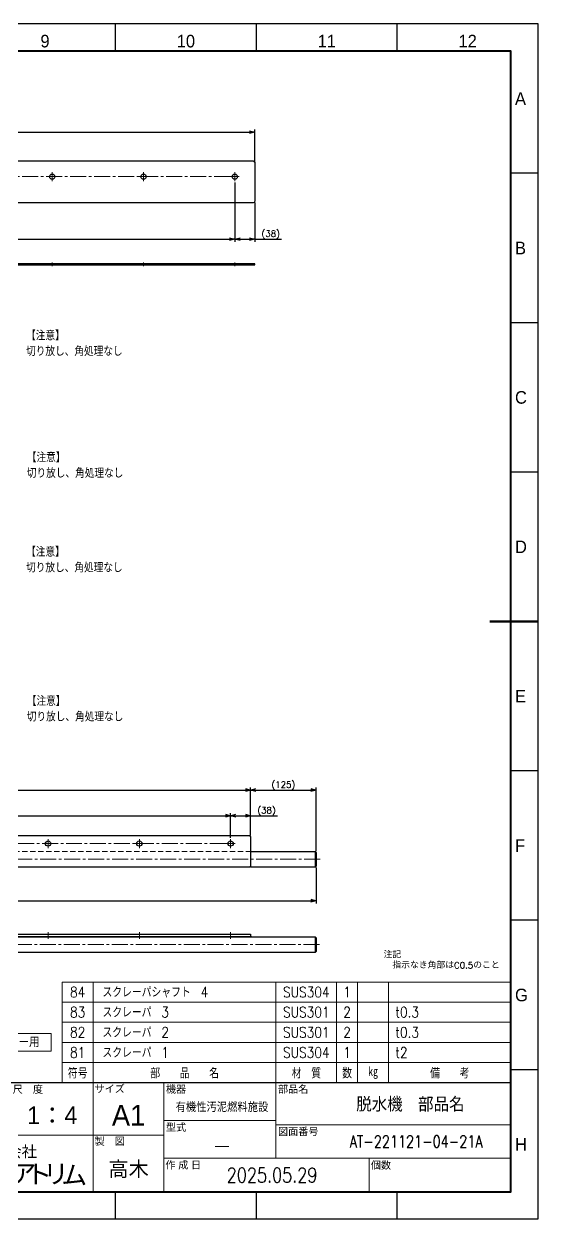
# Model space of a CAD drawing. Header units: millimetres. Extents: x 0 to 8235, y -19 to 2332.
# Drawn here: x 7255 to 8235, y 0 to 2279 of the extents above; entities that cross this region are included whole.
import ezdxf
from ezdxf.enums import TextEntityAlignment as Align

# ---------------------------------------------------------------- set-up
doc = ezdxf.new("R2010")
doc.units = ezdxf.units.MM
doc.header["$LTSCALE"] = 1.6
doc.header["$PDMODE"] = 99
doc.header["$PDSIZE"] = 1
doc.linetypes.add('CENTER2', pattern=[28.575, 19.05, -3.175, 3.175, -3.175])
doc.linetypes.add('HIDDEN', pattern=[9.525, 6.35, -3.175])
for name, color, linetype, lineweight in [('02_細線', 5, 'Continuous', 13), ('04_HIDDEN', 2, 'HIDDEN', 13), ('05_CENTER', 4, 'CENTER2', 13), ('07_TEXT', 3, 'Continuous', 13), ('08_DIM', 3, 'Continuous', 13), ('99_図枠', 7, 'Continuous', 40)]:
    doc.layers.add(name, color=color, linetype=linetype, lineweight=lineweight)
doc.styles.add('KSS_TXT', font='txt.shx', dxfattribs={"bigfont": 'extfont2.shx'})
doc.styles.add('MS_G', font='MS Gothic.ttf')
doc.styles.get("Standard").update_dxf_attribs({"font": 'txt.shx', "bigfont": 'extfont2.shx'})
doc.styles.add('寸法用', font='simplex.shx', dxfattribs={"width": 0.8, "bigfont": '@extfont2.shx'})
doc.styles.add('表題用', font='MS PGothic.ttf')
doc.dimstyles.new('KSS_DIM', dxfattribs={"dimscale": 4, "dimtxt": 3, "dimasz": 2.5, "dimexe": 1.25, "dimexo": 0.625, "dimtad": 1, "dimdsep": 46, "dimtxsty": 'KSS_TXT', "dimblk": 'OPEN30', "dimcen": 0, "dimazin": 2, "dimtfac": 0.75, "dimtmove": 0, "dimatfit": 3, "dimldrblk": 'OPEN30', "dimfxl": 1.25, "dimtolj": 1, "dimarcsym": 0})

# ---------------------------------------------------------------- blocks, each defined once
blk = doc.blocks.new('_Open30')
at = {"color": 0, "linetype": 'ByBlock', "lineweight": -2}
for p, q in [((-1, 0.27), (0, 0)), ((0, 0), (-1, -0.27)), ((0, 0), (-1, 0))]:
    blk.add_line(p, q, dxfattribs=at)
blk = doc.blocks.new('*D343')
at = {"layer": '08_DIM', "color": 0, "lineweight": -2, "transparency": 16777216}
for p, q in [((5735.3, 726.9), (5735.3, 773.9)), ((5745.3, 768.9), (7639.3, 768.9)), ((7649.3, 726.9), (7649.3, 773.9))]:
    blk.add_line(p, q, dxfattribs=at)
at = {"layer": 'Defpoints', "color": 0, "transparency": 16777216}
for p in [(7649.3, 768.9), (5735.3, 724.4), (7649.3, 724.4)]:
    blk.add_point(p, dxfattribs=at)
at = {"layer": '08_DIM', "color": 0, "lineweight": -2, "transparency": 16777216, "xscale": 10, "yscale": 10, "zscale": 10, "rotation": 180}
blk.add_blockref('_Open30', (5735.3, 768.9), dxfattribs=at)
at = {"layer": '08_DIM', "color": 0, "lineweight": -2, "transparency": 16777216, "xscale": 10, "yscale": 10, "zscale": 10}
blk.add_blockref('_Open30', (7649.3, 768.9), dxfattribs=at)
at = {"layer": '08_DIM', "color": 0, "transparency": 16777216, "insert": (6692.3, 777.4), "char_height": 12, "attachment_point": 5, "style": 'KSS_TXT'}
blk.add_mtext('\\A1;11x174=1914', dxfattribs=at)
blk = doc.blocks.new('*D344')
at = {"layer": '08_DIM', "color": 0, "lineweight": -2, "transparency": 16777216}
for p, q in [((5697.3, 731.3), (5697.3, 822.8)), ((7687.3, 731.3), (7687.3, 822.8)), ((5707.3, 817.8), (7677.3, 817.8))]:
    blk.add_line(p, q, dxfattribs=at)
at = {"layer": 'Defpoints', "color": 0, "transparency": 16777216}
for p in [(7687.3, 817.8), (5697.3, 728.8), (7687.3, 728.8)]:
    blk.add_point(p, dxfattribs=at)
at = {"layer": '08_DIM', "color": 0, "lineweight": -2, "transparency": 16777216, "xscale": 10, "yscale": 10, "zscale": 10, "rotation": 180}
blk.add_blockref('_Open30', (5697.3, 817.8), dxfattribs=at)
at = {"layer": '08_DIM', "color": 0, "lineweight": -2, "transparency": 16777216, "xscale": 10, "yscale": 10, "zscale": 10}
blk.add_blockref('_Open30', (7687.3, 817.8), dxfattribs=at)
at = {"layer": '08_DIM', "color": 0, "transparency": 16777216, "insert": (6692.3, 826.3), "char_height": 12, "attachment_point": 5, "style": 'KSS_TXT'}
blk.add_mtext('\\A1;1990', dxfattribs=at)
blk = doc.blocks.new('*D345')
at = {"layer": '08_DIM', "color": 0, "lineweight": -2, "transparency": 16777216}
for p, q in [((7649.3, 726.9), (7649.3, 773.9)), ((7659.3, 768.9), (7677.3, 768.9)), ((7687.3, 731.3), (7687.3, 773.9)), ((7687.3, 768.9), (7738.3, 768.9))]:
    blk.add_line(p, q, dxfattribs=at)
at = {"layer": 'Defpoints', "color": 0, "transparency": 16777216}
for p in [(7687.3, 768.9), (7649.3, 724.4), (7687.3, 728.8)]:
    blk.add_point(p, dxfattribs=at)
at = {"layer": '08_DIM', "color": 0, "lineweight": -2, "transparency": 16777216, "xscale": 10, "yscale": 10, "zscale": 10, "rotation": 180}
blk.add_blockref('_Open30', (7649.3, 768.9), dxfattribs=at)
at = {"layer": '08_DIM', "color": 0, "lineweight": -2, "transparency": 16777216, "xscale": 10, "yscale": 10, "zscale": 10}
blk.add_blockref('_Open30', (7687.3, 768.9), dxfattribs=at)
at = {"layer": '08_DIM', "color": 0, "transparency": 16777216, "insert": (7717.8, 777.4), "char_height": 12, "attachment_point": 5, "style": 'KSS_TXT'}
blk.add_mtext('\\A1;(38)', dxfattribs=at)
blk = doc.blocks.new('*D346')
at = {"layer": '08_DIM', "color": 0, "lineweight": -2, "transparency": 16777216}
for p, q in [((7687.3, 731.3), (7687.3, 822.8)), ((7812.3, 701.3), (7812.3, 822.8)), ((7697.3, 817.8), (7802.3, 817.8))]:
    blk.add_line(p, q, dxfattribs=at)
at = {"layer": 'Defpoints', "color": 0, "transparency": 16777216}
for p in [(7812.3, 817.8), (7687.3, 728.8), (7812.3, 698.8)]:
    blk.add_point(p, dxfattribs=at)
at = {"layer": '08_DIM', "color": 0, "lineweight": -2, "transparency": 16777216, "xscale": 10, "yscale": 10, "zscale": 10, "rotation": 180}
blk.add_blockref('_Open30', (7687.3, 817.8), dxfattribs=at)
at = {"layer": '08_DIM', "color": 0, "lineweight": -2, "transparency": 16777216, "xscale": 10, "yscale": 10, "zscale": 10}
blk.add_blockref('_Open30', (7812.3, 817.8), dxfattribs=at)
at = {"layer": '08_DIM', "color": 0, "transparency": 16777216, "insert": (7749.8, 826.3), "char_height": 12, "attachment_point": 5, "style": 'KSS_TXT'}
blk.add_mtext('\\A1;(125)', dxfattribs=at)
blk = doc.blocks.new('*D339')
at = {"layer": '08_DIM', "color": 0, "lineweight": -2, "transparency": 16777216}
for p, q in [((5572.3, 670.3), (5572.3, 601.8)), ((7812.3, 670.3), (7812.3, 601.8)), ((5582.3, 606.8), (7802.3, 606.8))]:
    blk.add_line(p, q, dxfattribs=at)
at = {"layer": 'Defpoints', "color": 0, "transparency": 16777216}
for p in [(5572.3, 672.8), (7812.3, 672.8), (7812.3, 606.8)]:
    blk.add_point(p, dxfattribs=at)
at = {"layer": '08_DIM', "color": 0, "lineweight": -2, "transparency": 16777216, "xscale": 10, "yscale": 10, "zscale": 10, "rotation": 180}
blk.add_blockref('_Open30', (5572.3, 606.8), dxfattribs=at)
at = {"layer": '08_DIM', "color": 0, "lineweight": -2, "transparency": 16777216, "xscale": 10, "yscale": 10, "zscale": 10}
blk.add_blockref('_Open30', (7812.3, 606.8), dxfattribs=at)
at = {"layer": '08_DIM', "color": 0, "transparency": 16777216, "insert": (6692.3, 615.3), "char_height": 12, "attachment_point": 5, "style": 'KSS_TXT'}
blk.add_mtext('\\A1;2240', dxfattribs=at)
blk = doc.blocks.new('*D360')
at = {"layer": '08_DIM', "color": 0, "lineweight": -2, "transparency": 16777216}
for p, q in [((5743.2, 1976.2), (5743.2, 1863.2)), ((7657.2, 1976.2), (7657.2, 1863.2)), ((5753.2, 1868.2), (7647.2, 1868.2))]:
    blk.add_line(p, q, dxfattribs=at)
at = {"layer": 'Defpoints', "color": 0, "transparency": 16777216}
for p in [(5743.2, 1978.7), (7657.2, 1978.7), (7657.2, 1868.2)]:
    blk.add_point(p, dxfattribs=at)
at = {"layer": '08_DIM', "color": 0, "lineweight": -2, "transparency": 16777216, "xscale": 10, "yscale": 10, "zscale": 10, "rotation": 180}
blk.add_blockref('_Open30', (5743.2, 1868.2), dxfattribs=at)
at = {"layer": '08_DIM', "color": 0, "lineweight": -2, "transparency": 16777216, "xscale": 10, "yscale": 10, "zscale": 10}
blk.add_blockref('_Open30', (7657.2, 1868.2), dxfattribs=at)
at = {"layer": '08_DIM', "color": 0, "transparency": 16777216, "insert": (6700.2, 1876.7), "char_height": 12, "attachment_point": 5, "style": 'KSS_TXT'}
blk.add_mtext('\\A1;11x174=1914', dxfattribs=at)
blk = doc.blocks.new('*D361')
at = {"layer": '08_DIM', "color": 0, "lineweight": -2, "transparency": 16777216}
for p, q in [((7657.2, 1976.2), (7657.2, 1863.2)), ((7695.2, 1937.8), (7695.2, 1863.2)), ((7667.2, 1868.2), (7685.2, 1868.2)), ((7695.2, 1868.2), (7746.2, 1868.2))]:
    blk.add_line(p, q, dxfattribs=at)
at = {"layer": 'Defpoints', "color": 0, "transparency": 16777216}
for p in [(7657.2, 1978.7), (7695.2, 1940.3), (7695.2, 1868.2)]:
    blk.add_point(p, dxfattribs=at)
at = {"layer": '08_DIM', "color": 0, "lineweight": -2, "transparency": 16777216, "xscale": 10, "yscale": 10, "zscale": 10, "rotation": 180}
blk.add_blockref('_Open30', (7657.2, 1868.2), dxfattribs=at)
at = {"layer": '08_DIM', "color": 0, "lineweight": -2, "transparency": 16777216, "xscale": 10, "yscale": 10, "zscale": 10}
blk.add_blockref('_Open30', (7695.2, 1868.2), dxfattribs=at)
at = {"layer": '08_DIM', "color": 0, "transparency": 16777216, "insert": (7725.7, 1876.7), "char_height": 12, "attachment_point": 5, "style": 'KSS_TXT'}
blk.add_mtext('\\A1;(38)', dxfattribs=at)
blk = doc.blocks.new('*D354')
at = {"layer": '08_DIM', "color": 0, "lineweight": -2, "transparency": 16777216}
for p, q in [((5705.2, 2016.8), (5705.2, 2077.3)), ((7695.2, 2016.8), (7695.2, 2077.3)), ((5715.2, 2072.3), (7685.2, 2072.3))]:
    blk.add_line(p, q, dxfattribs=at)
at = {"layer": 'Defpoints', "color": 0, "transparency": 16777216}
for p in [(7695.2, 2072.3), (5705.2, 2014.3), (7695.2, 2014.3)]:
    blk.add_point(p, dxfattribs=at)
at = {"layer": '08_DIM', "color": 0, "lineweight": -2, "transparency": 16777216, "xscale": 10, "yscale": 10, "zscale": 10, "rotation": 180}
blk.add_blockref('_Open30', (5705.2, 2072.3), dxfattribs=at)
at = {"layer": '08_DIM', "color": 0, "lineweight": -2, "transparency": 16777216, "xscale": 10, "yscale": 10, "zscale": 10}
blk.add_blockref('_Open30', (7695.2, 2072.3), dxfattribs=at)
at = {"layer": '08_DIM', "color": 0, "transparency": 16777216, "insert": (6700.2, 2080.8), "char_height": 12, "attachment_point": 5, "style": 'KSS_TXT'}
blk.add_mtext('\\A1;1990', dxfattribs=at)

msp = doc.modelspace()

# ---------------------------------------------------------------- linework, layer by layer
at = {"color": 0}
for p, q in [((7810.263, 700.847), (7810.263, 670.847)), ((7810.263, 538.027), (7810.263, 508.027))]:
    msp.add_line(p, q, dxfattribs=at)
msp.add_lwpolyline([(5708.221, 2017.33), (7692.221, 2017.33, -0.41421356), (7695.221, 2014.33), (7695.221, 1940.33, -0.41421356), (7692.221, 1937.33), (5708.221, 1937.33, -0.41421356), (5705.221, 1940.33), (5705.221, 2014.33, -0.41421356)], format="xyb", close=True, dxfattribs=at)
for points in [[(5705.221, 1819.31), (7695.221, 1819.31), (7695.221, 1821.31), (5705.221, 1821.31)], [(7685.263, 670.847), (5699.263, 670.847), (5697.263, 672.847), (5697.263, 728.847), (5699.263, 730.847), (7685.263, 730.847), (7687.263, 728.847), (7687.263, 672.847)], [(5574.263, 538.027), (7810.263, 538.027), (7812.263, 536.027), (7812.263, 510.027), (7810.263, 508.027), (5574.263, 508.027), (5572.263, 510.027), (5572.263, 536.027)], [(5697.263, 543.027), (7687.263, 543.027), (7687.263, 538.027), (5697.263, 538.027)]]:
    msp.add_lwpolyline(points, close=True, dxfattribs=at)
msp.add_lwpolyline([(7687.263, 700.847), (7810.263, 700.847), (7812.263, 698.847), (7812.263, 672.847), (7810.263, 670.847), (7687.263, 670.847)], dxfattribs=at)
at = {"color": 3}
msp.add_lwpolyline([(7687.263, 538.027), (7689.263, 538.027), (7689.263, 538.027), (7687.263, 540.027)], close=True, dxfattribs=at)
at = {"color": 0}
for centre in [(7309.221, 1987.33), (7483.221, 1987.33), (7657.221, 1987.33), (7301.263, 715.847), (7475.263, 715.847), (7649.263, 715.847)]:
    msp.add_circle(centre, 5, dxfattribs=at)
at = {"layer": '02_細線'}
for p, q in [((7327.967, 259.794), (7327.967, 451.794)), ((7327.967, 451.794), (8183.361, 451.794)), ((7387.361, 451.794), (7387.361, 259.794)), ((7735.752, 451.794), (7735.752, 259.794)), ((7851.395, 451.794), (7851.395, 259.794)), ((7890.991, 451.794), (7890.991, 259.794)), ((7950.385, 451.794), (7950.385, 259.794)), ((7327.967, 413.394), (8183.361, 413.394)), ((7327.967, 374.994), (8183.361, 374.994)), ((7327.967, 336.594), (8183.361, 336.594)), ((7327.967, 298.194), (8183.361, 298.194))]:
    msp.add_line(p, q, dxfattribs=at)
at = {"layer": '04_HIDDEN'}
msp.add_lwpolyline([(5697.263, 700.847), (7687.263, 700.847)], dxfattribs=at)
at = {"layer": '05_CENTER'}
for p, q in [((5743.221, 1987.33), (7657.221, 1987.33)), ((7300.627, 1987.33), (7317.815, 1987.33)), ((7309.221, 1978.736), (7309.221, 1995.924)), ((7474.627, 1987.33), (7491.815, 1987.33)), ((7483.221, 1978.736), (7483.221, 1995.924)), ((7648.627, 1987.33), (7665.815, 1987.33)), ((7657.221, 1978.736), (7657.221, 1995.924)), ((7309.221, 1823.541), (7309.221, 1816.965)), ((7483.221, 1823.541), (7483.221, 1816.965)), ((7657.221, 1823.541), (7657.221, 1816.965)), ((5735.263, 715.847), (7649.263, 715.847)), ((7292.669, 715.847), (7309.856, 715.847)), ((7301.263, 707.254), (7301.263, 724.441)), ((7466.669, 715.847), (7483.856, 715.847)), ((7475.263, 707.254), (7475.263, 724.441)), ((7640.669, 715.847), (7657.856, 715.847)), ((7649.263, 707.254), (7649.263, 724.441)), ((7819.767, 685.847), (5564.759, 685.847)), ((7301.263, 533.849), (7301.263, 546.936)), ((7475.263, 533.849), (7475.263, 546.936)), ((7649.263, 533.849), (7649.263, 546.936)), ((7818.855, 523.027), (5566.218, 523.027))]:
    msp.add_line(p, q, dxfattribs=at)
at = {"layer": '08_DIM'}
msp.add_lwpolyline([(7138.27, 353.788), (7138.27, 319.788), (7307.392, 319.788), (7307.392, 353.788)], close=True, dxfattribs=at)
at = {"layer": '99_図枠', "lineweight": 25}
for p, q in [((7429.726, 2226.575), (7429.726, 2278.58)), ((7429.726, 2226.575), (7429.726, 2278.58)), ((7698.273, 2226.575), (7698.273, 2278.58)), ((7966.82, 2226.575), (7966.82, 2278.58)), ((8235.367, 1993.728), (8183.361, 1993.728)), ((8235.367, 1708.877), (8183.361, 1708.877)), ((8235.367, 1424.025), (8183.361, 1424.025)), ((8235.367, 854.322), (8183.361, 854.322)), ((8235.367, 569.471), (8183.361, 569.471)), ((8235.367, 284.619), (8183.361, 284.619)), ((7429.726, -0.233), (7429.726, 51.773)), ((7429.726, 0), (7429.726, 51.773)), ((7698.273, 0), (7698.273, 51.773)), ((7966.82, 0), (7966.82, 51.773))]:
    msp.add_line(p, q, dxfattribs=at)
at = {"layer": '99_図枠', "lineweight": 53}
msp.add_line((8235.367, 1139.174), (8143.357, 1139.174), dxfattribs=at)
at = {"layer": '99_図枠', "lineweight": 13}
for p, q in [((7387.282, 51.773), (7387.282, 259.794)), ((7522.083, 51.773), (7522.083, 259.794)), ((7735.707, 259.794), (7735.707, 115.779)), ((7522.083, 187.786), (7735.707, 187.786)), ((7522.083, 159.784), (7063.249, 159.784)), ((7735.707, 179.786), (8183.361, 179.786)), ((7522.083, 115.779), (8183.361, 115.779)), ((7913.193, 115.779), (7913.193, 51.773))]:
    msp.add_line(p, q, dxfattribs=at)
at = {"layer": '99_図枠'}
msp.add_lwpolyline([(5168.659, 51.773), (8183.361, 51.773), (8183.361, 2226.575), (5168.659, 2226.575)], close=True, dxfattribs=at)
at = {"layer": '99_図枠', "lineweight": 25}
msp.add_lwpolyline([(7063.249, 51.773), (8183.361, 51.773), (8183.361, 259.794), (7063.249, 259.794)], close=True, dxfattribs=at)
at = {"layer": 'Defpoints'}
msp.add_lwpolyline([(5012.803, 0), (8235.367, 0), (8235.367, 2278.58), (5012.803, 2278.58)], close=True, dxfattribs=at)

# ---------------------------------------------------------------- texts
for tag, height, style, width, p in [('84', 20, 'KSS_TXT', 0.85, (7357.664, 432.594)), ('SUS304', 20, 'KSS_TXT', 0.85, (7793.574, 432.594)), ('1', 20, 'KSS_TXT', 0.85, (7871.193, 432.594)), ('83', 20, 'KSS_TXT', 0.85, (7357.664, 394.194)), ('SUS301', 20, 'KSS_TXT', 0.85, (7793.574, 394.194)), ('2', 20, 'KSS_TXT', 0.85, (7871.193, 394.194)), ('82', 20, 'KSS_TXT', 0.85, (7357.664, 355.794)), ('SUS301', 20, 'KSS_TXT', 0.85, (7793.574, 355.794)), ('2', 20, 'KSS_TXT', 0.85, (7871.193, 355.794)), ('81', 20, 'KSS_TXT', 0.85, (7357.664, 317.394)), ('SUS304', 20, 'KSS_TXT', 0.85, (7793.574, 317.394)), ('1', 20, 'KSS_TXT', 0.85, (7871.193, 317.394)), ('符号', 20, 'KSS_TXT', 0.85, (7357.73, 279.001)), ('部\u3000\u3000品\u3000\u3000名', 20, 'KSS_TXT', 0.85, (7561.622, 279.001)), ('材\u3000質', 20, 'KSS_TXT', 0.85, (7793.639, 279.001)), ('数', 20, 'KSS_TXT', 0.85, (7871.258, 279.001)), ('㎏', 20, 'KSS_TXT', 0.85, (7920.753, 279.001)), ('備\u3000\u3000考', 20, 'KSS_TXT', 0.85, (8066.938, 279.001)), ('脱水機\u3000部品名', 24, '表題用', 0.9, (7991.909, 219.79)), ('有機性汚泥燃料施設', 16, '表題用', 0.9, (7632.748, 214.399)), ('―', 22.4, 'KSS_TXT', 0.9, (7632.702, 141.176)), ('AT-221121-04-21A', 22.4, '寸法用', 0.8, (8002.85, 147.782)), ('2025.05.29', 28, '寸法用', 0.8, (7728.245, 83.776))]:
    msp.add_attdef(tag, text='', height=height, dxfattribs=dict(style=style, width=width)).set_placement(p, align=Align.MIDDLE)
at = {"style": 'KSS_TXT', "width": 0.85}
for tag, p in [('スクレーパシャフト\u30004', (7404.929, 432.594)), ('スクレーパ\u30003', (7404.929, 394.194)), ('t0.3', (7963.245, 394.194)), ('スクレーパ\u30002', (7404.929, 355.794)), ('t0.3', (7963.245, 355.794)), ('スクレーパ\u30001', (7404.929, 317.394)), ('t2', (7963.245, 317.394))]:
    msp.add_attdef(tag, text='', height=20, dxfattribs=at).set_placement(p, align=Align.MIDDLE_LEFT)
at = {"style": '表題用'}
for tag, height, p in [('1：4', 33.943, (7309.274, 197.787)), ('高木', 28.286, (7454.682, 95.777))]:
    msp.add_attdef(tag, text='', height=height, dxfattribs=at).set_placement(p, align=Align.MIDDLE)
at = {"layer": '07_TEXT', "ltscale": 2, "insert": (7940.795, 509.753), "char_height": 12, "attachment_point": 1}
msp.add_mtext_dynamic_manual_height_columns('注記\\P\u3000指示なき角部はC0.5のこと', width=218.43913, gutter_width=15, heights=[0], dxfattribs=at)
at = {"layer": '08_DIM', "style": 'KSS_TXT'}
msp.add_text('脱水ローラー用', height=18, dxfattribs=at).set_placement((7146.27, 327.788))
at = {"layer": '08_DIM', "char_height": 16, "attachment_point": 7, "style": 'KSS_TXT'}
for s, insert in [('\\A1;【注意】', (7259.379, 1675.152)), ('\\A1;切り放し、角処理なし', (7259.379, 1645.209)), ('\\A1;【注意】', (7260.737, 1442.788)), ('\\A1;切り放し、角処理なし', (7260.737, 1412.845)), ('\\A1;【注意】', (7259.379, 1262.666)), ('\\A1;切り放し、角処理なし', (7259.379, 1232.723)), ('\\A1;【注意】', (7260.737, 978.302)), ('\\A1;切り放し、角処理なし', (7260.737, 948.359))]:
    msp.add_mtext(s, dxfattribs=dict(at, insert=insert))
at = {"layer": '99_図枠', "lineweight": 13, "style": '表題用'}
for s, height, p in [('9', 24.002, (7295.452, 2226.575)), ('10', 24.0024, (7563.999, 2226.575)), ('11', 24.0024, (7832.546, 2226.575)), ('12', 24.0024, (8101.093, 2226.575))]:
    msp.add_text(s, height=height, dxfattribs=at).set_placement(p, align=Align.BOTTOM_CENTER)
for s, p in [('A', (8191.362, 2136.154)), ('B', (8191.362, 1851.303)), ('C', (8191.362, 1566.451)), ('D', (8191.362, 1281.6)), ('E', (8191.362, 996.748)), ('F', (8191.362, 711.896)), ('G', (8191.362, 427.045)), ('H', (8191.362, 142.193))]:
    msp.add_text(s, height=24.002, dxfattribs=at).set_placement(p, align=Align.MIDDLE_LEFT)
at = {"layer": '99_図枠', "style": '表題用'}
for s, p in [('尺\u3000度', (7233.803, 247.267)), ('サイズ', (7389.819, 248.322)), ('機器', (7525.927, 247.501)), ('部品名', (7739.551, 247.501)), ('型式', (7525.927, 174.787)), ('図面番号', (7739.551, 166.786)), ('製\u3000図', (7389.819, 148.312)), ('作 成 日', (7524.951, 102.949)), ('個数', (7916.552, 102.558))]:
    msp.add_text(s, height=14.1428, dxfattribs=at).set_placement(p, align=Align.MIDDLE_LEFT)
msp.add_text('A1', height=39.5999, dxfattribs=at).set_placement((7454.682, 197.787), align=Align.MIDDLE)
at = {"layer": '99_図枠', "lineweight": 5, "style": 'MS_G'}
for s, height, p in [('株式会社', 21.3861, (7221.743, 128.567)), ('ア', 36.119, (7254.187, 86.919)), ('ト', 36.119, (7283.993, 85.399)), ('リ', 36.119, (7316.303, 86.159)), ('ム', 36.119, (7351.112, 83.879))]:
    msp.add_text(s, height=height, dxfattribs=at).set_placement(p, align=Align.MIDDLE_CENTER)

# ---------------------------------------------------------------- dimensions: what is measured, and where the dimension line sits
at = {"layer": '08_DIM'}
dim = msp.add_linear_dim(base=(7695.221, 2072.316), p1=(5705.221, 2014.33), p2=(7695.221, 2014.33), dimstyle='KSS_DIM', override={"dimarcsym": 1}, dxfattribs=at)
dim.commit()
dim.dimension.update_dxf_attribs({"geometry": '*D354', "text_midpoint": (6700.221, 2080.816)})
dim = msp.add_linear_dim(base=(7657.221, 1868.239), p1=(5743.221, 1978.736), p2=(7657.221, 1978.736), text='11x174=<>', dimstyle='KSS_DIM', override={"dimarcsym": 1}, dxfattribs=at)
dim.commit()
dim.dimension.update_dxf_attribs({"geometry": '*D360', "text_midpoint": (6700.221, 1876.739)})
dim = msp.add_linear_dim(base=(7695.221, 1868.239), p1=(7657.221, 1978.736), p2=(7695.221, 1940.33), angle=180, text='(<>)', dimstyle='KSS_DIM', override={"dimarcsym": 1}, dxfattribs=at)
dim.commit()
dim.dimension.update_dxf_attribs({"geometry": '*D361', "text_midpoint": (7725.721, 1876.739)})
for base, p1, p2, picture, middle in [((7687.263, 817.845), (5697.263, 728.847), (7687.263, 728.847), '*D344', (6692.263, 826.345)), ((7812.263, 606.829), (5572.263, 672.847), (7812.263, 672.847), '*D339', (6692.263, 615.329))]:
    dim = msp.add_linear_dim(base=base, p1=p1, p2=p2, dimstyle='KSS_DIM', dxfattribs=at)
    dim.commit()
    dim.dimension.update_dxf_attribs({"geometry": picture, "text_midpoint": middle})
for base, p1, p2, text, picture, middle in [((7812.263, 817.845), (7687.263, 728.847), (7812.263, 698.847), '(<>)', '*D346', (7749.763, 826.345)), ((7649.263, 768.93), (5735.263, 724.441), (7649.263, 724.441), '11x174=<>', '*D343', (6692.263, 777.43)), ((7687.263, 768.93), (7649.263, 724.441), (7687.263, 728.847), '(<>)', '*D345', (7717.763, 777.43))]:
    dim = msp.add_linear_dim(base=base, p1=p1, p2=p2, text=text, dimstyle='KSS_DIM', dxfattribs=at)
    dim.commit()
    dim.dimension.update_dxf_attribs({"geometry": picture, "text_midpoint": middle})

doc.saveas('drawing.dxf')
